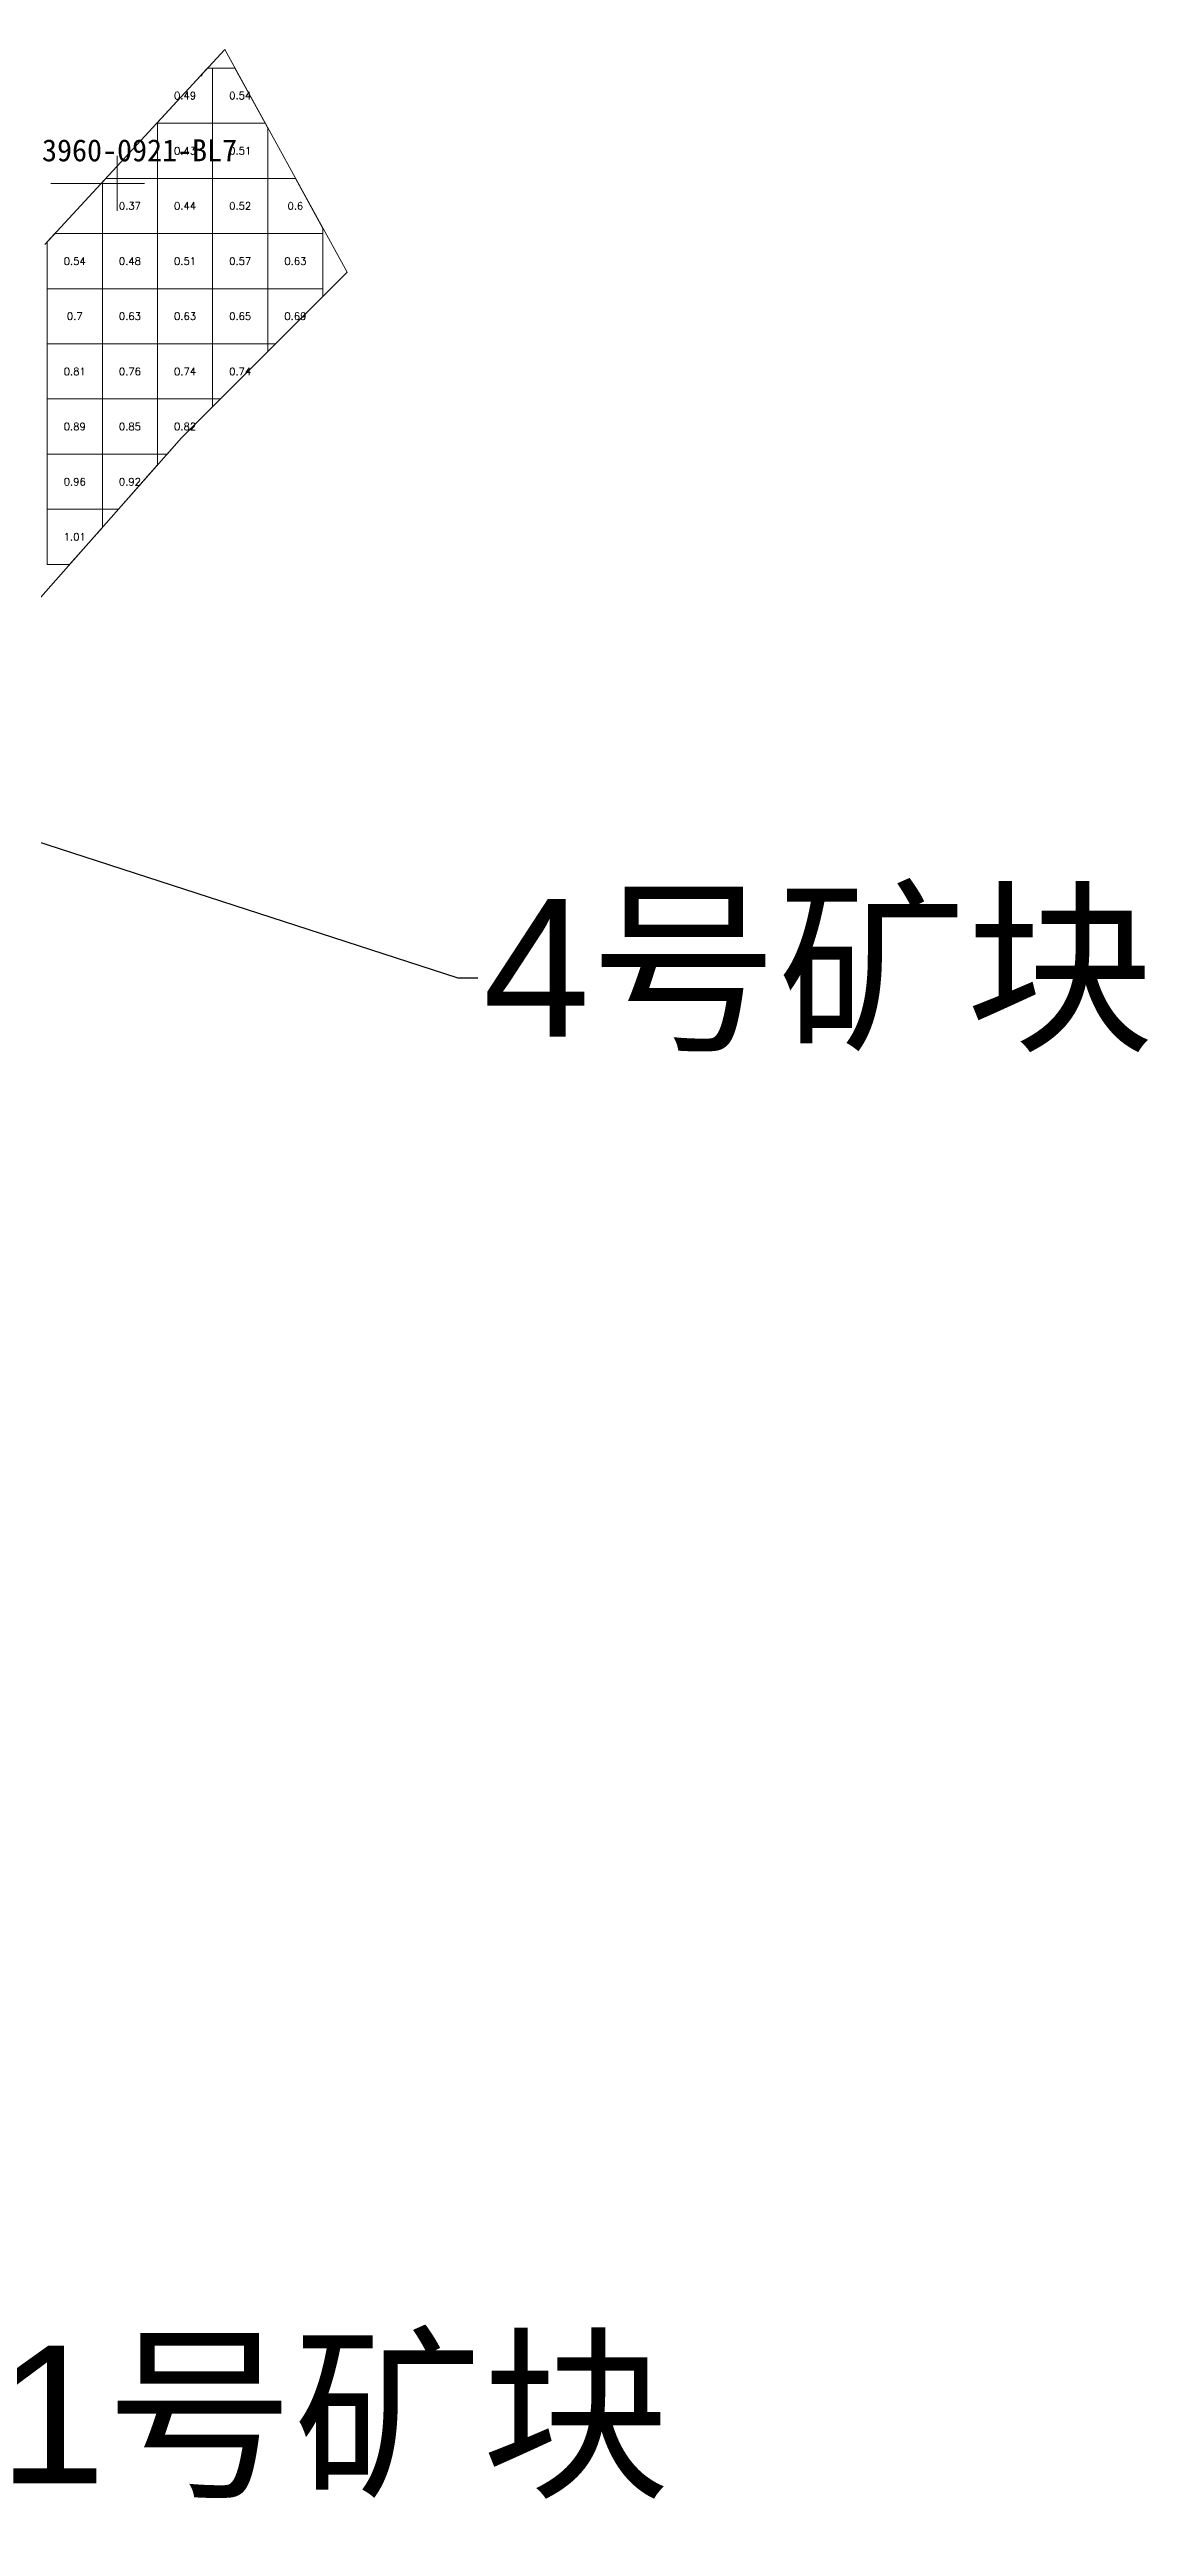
# Model space of a CAD drawing. Header units: inches. Extents: x 469913.2 to 469998.7, y 4349669.7 to 4349716.
# Drawn here: x 469978.76 to 469998.74, y 4349671.08 to 4349715.99 of the extents above; entities that cross this region are included whole.
import ezdxf
from ezdxf import colors
from ezdxf.entities.mleader import LeaderData, LeaderLine
from ezdxf.enums import TextEntityAlignment as Align
from ezdxf.math import Vec2, Vec3

# ---------------------------------------------------------------- set-up
doc = ezdxf.new("R2010")
doc.units = ezdxf.units.IN
doc.header["$MEASUREMENT"] = 0
for name, color, linetype, lineweight in [('点', 7, 'Continuous', 0), ('爆区方格网', 7, 'Continuous', 0), ('线条', 7, 'Continuous', 0), ('钻孔', 7, 'Continuous', 0)]:
    doc.layers.add(name, color=color, linetype=linetype, lineweight=lineweight)
doc.styles.add('3dmine_textStyle_1', font='txt.shx', dxfattribs={"height": 1, "bigfont": 'gbcbig.shx'})
doc.styles.add('3dmine_textStyle_2', font='', dxfattribs={"height": 1})
doc.styles.get("Standard").update_dxf_attribs({"font": 'arial.ttf'})
doc.styles.get('3dmine_textStyle_2').set_extended_font_data('SimSun-ExtB')

msp = doc.modelspace()

# ---------------------------------------------------------------- hatches: boundary and pattern name
at = {"layer": '钻孔', "linetype": 'Continuous', "lineweight": 0, "true_color": 0x808080, "extrusion": (0, 1, 0)}
msp.add_hatch(color=8, dxfattribs=at).paths.add_polyline_path([(-469980.987, 3949.758), (-469979.987, 3949.758), (-469979.987, 3960.758), (-469980.987, 3960.758)], flags=0)

# ---------------------------------------------------------------- linework, layer by layer
at = {"color": 4, "linetype": 'Continuous', "lineweight": 0, "true_color": 0x00ffff, "elevation": 3955.312}
for points in [[(469981.939, 4349715.99), (469984.157, 4349711.951), (469984.157, 4349711.951), (469982.711, 4349710.505), (469981.157, 4349708.951), (469979.879, 4349707.505), (469977.233, 4349704.511)], [(469978.678, 4349712.456), (469981.939, 4349715.99), (469981.939, 4349715.99)]]:
    msp.add_lwpolyline(points, dxfattribs=at)
at = {"layer": '点', "color": 138, "linetype": 'Continuous', "lineweight": 0, "true_color": 0x004c4c, "elevation": 3960.758}
for points in [[(469979.987, 4349713.063), (469979.987, 4349714.063)], [(469980.487, 4349713.563), (469979.487, 4349713.563)]]:
    msp.add_lwpolyline(points, dxfattribs=at)
at = {"layer": '爆区方格网', "color": 4, "linetype": 'Continuous', "lineweight": 0, "true_color": 0x00ffff}
for points, elevation in [([(469981.72, 4349714.654), (469980.72, 4349714.654), (469980.72, 4349714.67), (469981.497, 4349715.512), (469981.497, 4349715.512), (469981.526, 4349715.543), (469981.526, 4349715.543), (469981.629, 4349715.654), (469981.72, 4349715.654), (469981.72, 4349714.654)], 3961.209), ([(469981.526, 4349715.512), (469981.497, 4349715.512), (469981.526, 4349715.543), (469981.526, 4349715.512)], 3960.82), ([(469981.526, 4349715.543), (469981.497, 4349715.512), (469981.526, 4349715.512), (469981.526, 4349715.543)], 3961.209), ([(469982.672, 4349714.654), (469981.72, 4349714.654), (469981.72, 4349715.654), (469982.123, 4349715.654), (469982.672, 4349714.654)], 3961.209), ([(469981.72, 4349713.654), (469980.72, 4349713.654), (469980.72, 4349714.654), (469981.72, 4349714.654), (469981.72, 4349713.654)], 3961.209), ([(469982.72, 4349714.567), (469982.72, 4349713.654), (469981.72, 4349713.654), (469981.72, 4349714.654), (469982.672, 4349714.654), (469982.72, 4349714.567)], 3961.209), ([(469980.72, 4349712.654), (469979.72, 4349712.654), (469979.72, 4349713.586), (469979.783, 4349713.654), (469980.72, 4349713.654), (469980.72, 4349712.654)], 3961.209), ([(469981.72, 4349712.654), (469980.72, 4349712.654), (469980.72, 4349713.654), (469981.72, 4349713.654), (469981.72, 4349712.654)], 3961.209), ([(469982.72, 4349712.654), (469981.72, 4349712.654), (469981.72, 4349713.654), (469982.72, 4349713.654), (469982.72, 4349712.654)], 3961.209), ([(469983.72, 4349712.747), (469983.72, 4349712.654), (469982.72, 4349712.654), (469982.72, 4349713.654), (469983.222, 4349713.654), (469983.72, 4349712.747)], 3961.209), ([(469979.72, 4349711.654), (469978.72, 4349711.654), (469978.72, 4349712.502), (469978.861, 4349712.654), (469979.72, 4349712.654), (469979.72, 4349711.654)], 3961.209), ([(469980.72, 4349711.654), (469979.72, 4349711.654), (469979.72, 4349712.654), (469980.72, 4349712.654), (469980.72, 4349711.654)], 3961.209), ([(469981.72, 4349711.654), (469980.72, 4349711.654), (469980.72, 4349712.654), (469981.72, 4349712.654), (469981.72, 4349711.654)], 3961.209), ([(469982.72, 4349711.654), (469981.72, 4349711.654), (469981.72, 4349712.654), (469982.72, 4349712.654), (469982.72, 4349711.654)], 3961.209), ([(469983.72, 4349711.654), (469982.72, 4349711.654), (469982.72, 4349712.654), (469983.72, 4349712.654), (469983.72, 4349711.654)], 3961.209), ([(469979.72, 4349710.654), (469978.72, 4349710.654), (469978.72, 4349711.654), (469979.72, 4349711.654), (469979.72, 4349710.654)], 3961.209), ([(469980.72, 4349710.654), (469979.72, 4349710.654), (469979.72, 4349711.654), (469980.72, 4349711.654), (469980.72, 4349710.654)], 3961.209), ([(469981.72, 4349710.654), (469980.72, 4349710.654), (469980.72, 4349711.654), (469981.72, 4349711.654), (469981.72, 4349710.654)], 3961.209), ([(469982.72, 4349710.654), (469981.72, 4349710.654), (469981.72, 4349711.654), (469982.72, 4349711.654), (469982.72, 4349710.654)], 3961.209), ([(469983.72, 4349711.514), (469982.86, 4349710.654), (469982.72, 4349710.654), (469982.72, 4349711.654), (469983.72, 4349711.654), (469983.72, 4349711.514)], 3961.209), ([(469979.72, 4349709.654), (469978.72, 4349709.654), (469978.72, 4349710.654), (469979.72, 4349710.654), (469979.72, 4349709.654)], 3961.209), ([(469980.72, 4349709.654), (469979.72, 4349709.654), (469979.72, 4349710.654), (469980.72, 4349710.654), (469980.72, 4349709.654)], 3961.209), ([(469981.72, 4349709.654), (469980.72, 4349709.654), (469980.72, 4349710.654), (469981.72, 4349710.654), (469981.72, 4349709.654)], 3961.209), ([(469982.72, 4349710.514), (469982.711, 4349710.505), (469981.86, 4349709.654), (469981.72, 4349709.654), (469981.72, 4349710.654), (469982.72, 4349710.654), (469982.72, 4349710.514)], 3961.209), ([(469979.72, 4349708.654), (469978.72, 4349708.654), (469978.72, 4349709.654), (469979.72, 4349709.654), (469979.72, 4349708.654)], 3961.209), ([(469980.72, 4349708.654), (469979.72, 4349708.654), (469979.72, 4349709.654), (469980.72, 4349709.654), (469980.72, 4349708.654)], 3961.209), ([(469981.72, 4349709.514), (469981.157, 4349708.951), (469980.895, 4349708.654), (469980.72, 4349708.654), (469980.72, 4349709.654), (469981.72, 4349709.654), (469981.72, 4349709.514)], 3961.209), ([(469979.72, 4349707.654), (469978.72, 4349707.654), (469978.72, 4349708.654), (469979.72, 4349708.654), (469979.72, 4349707.654)], 3961.209), ([(469980.72, 4349708.457), (469980.011, 4349707.654), (469979.72, 4349707.654), (469979.72, 4349708.654), (469980.72, 4349708.654), (469980.72, 4349708.457)], 3961.209), ([(469979.72, 4349707.325), (469979.127, 4349706.654), (469978.72, 4349706.654), (469978.72, 4349707.654), (469979.72, 4349707.654), (469979.72, 4349707.325)], 3961.209)]:
    msp.add_lwpolyline(points, dxfattribs=dict(at, elevation=elevation))
at = {"layer": '线条', "color": 138, "linetype": 'Continuous', "lineweight": 0, "true_color": 0x004c4c, "elevation": 3960.758}
msp.add_lwpolyline([(469979.987, 4349713.563), (469979.987, 4349713.563), (469979.987, 4349713.563)], dxfattribs=at)
at = {"layer": '钻孔', "color": 8, "linetype": 'Continuous', "lineweight": 0, "true_color": 0x808080}
for elevation in [3960.758, 3949.758]:
    msp.add_lwpolyline([(469979.987, 4349713.563), (469978.787, 4349713.563)], dxfattribs=dict(at, elevation=elevation))

# ---------------------------------------------------------------- texts
at = {"color": 4, "linetype": 'Continuous', "lineweight": 0, "true_color": 0x00ffff, "style": '3dmine_textStyle_1'}
for s, p in [('0.49', (469981.22, 4349715.154, 3961.209)), ('0.54', (469982.22, 4349715.154, 3961.209)), ('0.43', (469981.22, 4349714.154, 3961.209)), ('0.51', (469982.22, 4349714.154, 3961.209)), ('0.37', (469980.22, 4349713.154, 3961.209)), ('0.44', (469981.22, 4349713.154, 3961.209)), ('0.52', (469982.22, 4349713.154, 3961.209)), ('0.6', (469983.22, 4349713.154, 3961.209)), ('0.54', (469979.22, 4349712.154, 3961.209)), ('0.48', (469980.22, 4349712.154, 3961.209)), ('0.51', (469981.22, 4349712.154, 3961.209)), ('0.57', (469982.22, 4349712.154, 3961.209)), ('0.63', (469983.22, 4349712.154, 3961.209)), ('0.7', (469979.22, 4349711.154, 3961.209)), ('0.63', (469980.22, 4349711.154, 3961.209)), ('0.63', (469981.22, 4349711.154, 3961.209)), ('0.65', (469982.22, 4349711.154, 3961.209)), ('0.69', (469983.22, 4349711.154, 3961.209)), ('0.81', (469979.22, 4349710.154, 3961.209)), ('0.76', (469980.22, 4349710.154, 3961.209)), ('0.74', (469981.22, 4349710.154, 3961.209)), ('0.74', (469982.22, 4349710.154, 3961.209)), ('0.89', (469979.22, 4349709.154, 3961.209)), ('0.85', (469980.22, 4349709.154, 3961.209)), ('0.82', (469981.22, 4349709.154, 3961.209)), ('0.96', (469979.22, 4349708.154, 3961.209)), ('0.92', (469980.22, 4349708.154, 3961.209)), ('1.01', (469979.22, 4349707.154, 3961.209))]:
    msp.add_text(s, height=0.1333, dxfattribs=at).set_placement(p, align=Align.MIDDLE_CENTER)
at = {"layer": '钻孔', "color": 138, "linetype": 'Continuous', "lineweight": 0, "true_color": 0x004c4c, "style": '3dmine_textStyle_2'}
msp.add_text('BS-3960-0921-BL7', height=0.4, dxfattribs=at).set_placement((469979.987, 4349713.963, 3960.758), align=Align.CENTER)

# ---------------------------------------------------------------- leaders
ml = msp.add_multileader_mtext('Standard')
ml.set_content('4{\\f宋体|b0|i0|c134|p2;号矿块}', color=256)
ml.set_leader_properties()
ml.build(insert=Vec2(0, 0))
ml.multileader.update_dxf_attribs({"dogleg_length": 0.36, "arrow_head_size": 0.18})
ctx = ml.context
ctx.base_point, ctx.char_height, ctx.arrow_head_size, ctx.landing_gap_size, ctx.plane_origin = Vec3(469986.528, 4349699.157, 3961.209), 2.5, 0.18, 0.09, Vec3(469969.22, 4349704.654, 3961.209)
notes = []
notes.append((ctx, [(0, (1, 1, 0), (469986.168, 4349699.157, 3961.209), (1, 0), 0.36, [(0, [(469969.22, 4349704.654, 3961.209)], 256, [])])]))
ctx.mtext.insert, ctx.mtext.flow_direction = Vec3(469986.618, 4349700.589, 3961.209), 5
ml = msp.add_multileader_mtext('Standard')
ml.set_content('1{\\f宋体|b0|i0|c134|p2;号矿块}', color=256)
ml.set_leader_properties()
ml.build(insert=Vec2(0, 0))
ml.multileader.update_dxf_attribs({"dogleg_length": 0.36, "arrow_head_size": 0.18})
ctx = ml.context
ctx.base_point, ctx.char_height, ctx.arrow_head_size, ctx.landing_gap_size, ctx.plane_origin = Vec3(469977.749, 4349672.927, 3961.013), 2.5, 0.18, 0.09, Vec3(469960.72, 4349696.154, 3961.013)
notes.append((ctx, [(0, (1, 1, 0), (469977.389, 4349672.927, 3961.013), (1, 0), 0.36, [(0, [(469960.72, 4349696.154, 3961.013)], 256, [])])]))
ctx.mtext.insert, ctx.mtext.flow_direction = Vec3(469977.839, 4349674.359, 3961.013), 5
for ctx, leaders in notes:
    for number, flags, end, landing, length, lines in leaders:
        leader = LeaderData()
        leader.index, (leader.has_last_leader_line, leader.has_dogleg_vector, leader.attachment_direction) = number, flags
        leader.last_leader_point, leader.dogleg_vector, leader.dogleg_length = Vec3(end), Vec3(landing), length
        for number, points, colour, breaks in lines:
            line = LeaderLine()
            line.index, line.vertices, line.color, line.breaks = number, Vec3.list(points), colors.encode_raw_color(colour), breaks
            leader.lines.append(line)
        ctx.leaders.append(leader)

doc.saveas('drawing.dxf')
